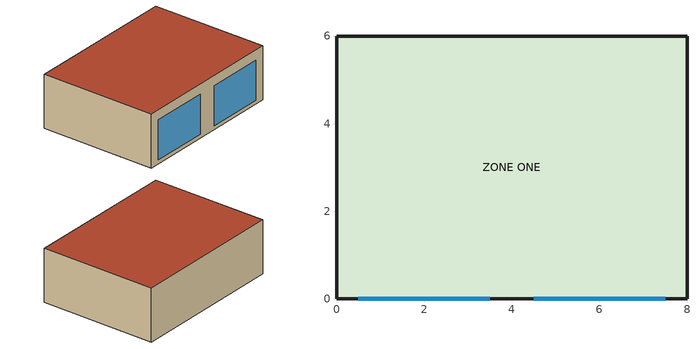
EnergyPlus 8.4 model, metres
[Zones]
ZONE ONE
 floor ground (LTFLOOR): 8,6 8,0 0,0 0,6 z0
 wall outside (LTWALL): 8,6 0,6 0,0 8,0 8,6 z0:2.7
 window (DOUBLE PANE WINDOW): 0.5,0 3.5,0 / 4.5,0 7.5,0 z0.2:2.2
 roof outside (LTROOF): 0,6 0,0 8,0 8,6 z2.7
[Site:Location]
GOLDEN COLORADO: Latitude {deg}=39.8; Longitude {deg}=-104.9; Time Zone {hr}=-7; Elevation {m}=1609
[Site:GroundTemperature:BuildingSurface]
10, 10, 10, 10, 10, 10, 10, 10, 10, 10, 10, 10
[Site:GroundReflectance]
0.2, 0.2, 0.2, 0.2, 0.2, 0.2, 0.2, 0.2, 0.2, 0.2, 0.2, 0.2
[Building]
BESTEST Case 600: North Axis {deg}=0; Terrain=Country; Loads Convergence Tolerance Value=0.04; Temperature Convergence Tolerance Value {deltaC}=0.004; Solar Distribution=FullInteriorAndExterior; Minimum Number of Warmup Days=6
[Material] Roughness=Rough; Thermal Absorptance=0.9; Solar Absorptance=0.6; Visible Absorptance=0.6
Name | Thickness {m} | Conductivity {W/m-K} | Density {kg/m3} | Specific Heat {J/kg-K}
PLASTERBOARD-1 | 0.012 | 0.16 | 950 | 840
FIBERGLASS QUILT-1 | 0.066 | 0.04 | 12 | 840
WOOD SIDING-1 | 0.009 | 0.14 | 530 | 900
TIMBER FLOORING | 0.025 | 0.14 | 650 | 1200
PLASTERBOARD-2 | 0.01 | 0.16 | 950 | 840
FIBERGLASS QUILT-2 | 0.1118 | 0.04 | 12 | 840
ROOF DECK | 0.019 | 0.14 | 530 | 900
[Construction]
LTWALL: WOOD SIDING-1, FIBERGLASS QUILT-1, PLASTERBOARD-1
LTFLOOR: R-25 INSULATION, TIMBER FLOORING
LTROOF: ROOF DECK, FIBERGLASS QUILT-2, PLASTERBOARD-2
Double Pane Window: Glass Type 1, Air Space Resistance, Glass Type 1
[Material:NoMass]
R-25 INSULATION: Roughness=Rough; Thermal Resistance {m2-K/W}=25.075; Thermal Absorptance=0.9; Solar Absorptance=0.6; Visible Absorptance=0.6
[WindowMaterial:Glazing]
Glass Type 1: Optical Data Type=SpectralAverage; Thickness {m}=0.003175; Solar Transmittance at Normal Incidence=0.86156; Front Side Solar Reflectance at Normal Incidence=0.07846; Back Side Solar Reflectance at Normal Incidence=0.07846; Visible Transmittance at Normal Incidence=0.91325; Front Side Visible Reflectance at Normal Incidence=0.082; Back Side Visible Reflectance at Normal Incidence=0.082; Infrared Transmittance at Normal Incidence=0; Front Side Infrared Hemispherical Emissivity=0.84; Back Side Infrared Hemispherical Emissivity=0.84; Conductivity {W/m-K}=1.06
[WindowMaterial:Gas]
Air Space Resistance: Gas Type=AIR; Thickness {m}=0.013
[OtherEquipment] Zone or ZoneList=ZONE ONE; Schedule=Sch 1; Design Level Calculation Method=EquipmentLevel; Fraction Latent=0; Fraction Radiant=0.6; Fraction Lost=0
Name | Design Level {W}
OthEquSen_ZoneOne | 1
ZONE ONE OthEq 1 | 200
[ExternalInterface:FunctionalMockupUnitImport]
FMU File=CallAdd.fmu; FMU Timeout {ms}=15; FMU LoggingOn=0
[ExternalInterface:FunctionalMockupUnitImport:From:Variable] Output:Variable Index Key=ZONE ONE; FMU File=CallAdd.fmu; FMU Instance=CallAdd
Name | Output:Variable | FMU Variable
 | Zone Outdoor Air Drybulb Temperature | FirstInput
 | Zone Mean Air Temperature | SecondInput
[EnergyManagementSystem:ProgramCallingManager]
Other Equipment Capacity EMS Controller: BeginTimestepBeforePredictor; Set_OtherEquipment_Cap
[ExternalInterface:FunctionalMockupUnitImport:To:Variable]
OthEqu_Cap: FMU File=CallAdd.fmu; FMU Instance=CallAdd; FMU Variable=z; Initial Value=1
[EnergyManagementSystem:Program]
Set_OtherEquipment_Cap: Set OthEqu_Cap = z
[EnergyManagementSystem:Actuator]
OthEqu_Cap: Actuated Component Unique=OthEquSen_ZoneOne; Actuated Component Type=OtherEquipment; Actuated Component Control Type=Power Level
[Zone]
ZONE ONE: 0, 0, 0, 1, 1, 2.7, 129.6
[ZoneInfiltration:DesignFlowRate]
ZONE ONE Infil 1: Zone or ZoneList=ZONE ONE; Schedule=Sch 1; Design Flow Rate Calculation Method=Flow/Zone; Design Flow Rate {m3/s}=0.018; Constant Term Coefficient=1; Temperature Term Coefficient=0; Velocity Term Coefficient=0; Velocity Squared Term Coefficient=0
[Schedule:Day:Hourly]
Day Sch 1: 1, 1, 1, 1, 1, 1, 1, 1, 1, 1, 1, 1, 1, 1, 1, 1, 1, 1, 1, 1, 1, 1, 1, 1
[Schedule:Week:Daily]
Week Sch 1: Day Sch 1, Day Sch 1, Day Sch 1, Day Sch 1, Day Sch 1, Day Sch 1, Day Sch 1, Day Sch 1, Day Sch 1, Day Sch 1, Day Sch 1, Day Sch 1
[Schedule:Year]
Sch 1: Week Sch 1, 1, 1, 12, 31
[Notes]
Other Equipment to link FMU air system to this room model
-- Sensible heat transfer
BESTEST Case 600.idf
Basic file description: BESTEST Low-Mass building loads test.
Author:   R. H. Henninger,  GARD Analytics, Inc.
Date:     March 17, 2000
Run:      Annual run for Golden, CO location
Building: Fictional 1 zone building with resistive walls and window.
200 watt constant internal load, 0.5 ACH Infiltration
20C heating, 27C cooling
Internal: None.
System:   None.
Plant:    None.
DENVER CONSTANT WINTER-NOSUN,     ! Design Day Name
-17.22222    ,     ! Max Dry-Bulb {C}
0.0000000E+00,     ! Daily Temp Range {C}
-17.22222    ,     ! Wet-Bulb at Max {C}
83442.47    ,     ! Barometric Pressure {N/M**2}
4.115816    ,     ! Wind Speed {M/Sec}
169.0000    ,     ! Wind Direction {Degrees N=0, S=180}
0,     ! Rain {0-no,1-yes}
0,     ! Snow on ground {0-no,1-yes}
21,     ! Day of Month
Monday,     ! Day Type
0;     ! Daylight Savings Time Indicator
DENVER CONSTANT SUMMER-NOSUN,     ! Design Day Name
32.77778    ,     ! Max Dry-Bulb {C}
0.000000    ,     ! Daily Temp Range {C}
15.00000    ,     ! Wet-Bulb at Max {C}
84139.90    ,     ! Barometric Pressure {N/M**2}
3.971544    ,     ! Wind Speed {M/Sec}
146.0000    ,     ! Wind Direction {Degrees N=0, S=180}
0,     ! Rain {0-no,1-yes}
0,     ! Snow on ground {0-no,1-yes}
21,     ! Day of Month
Monday,     ! Day Type
0;     ! Daylight Savings Time Indicator
